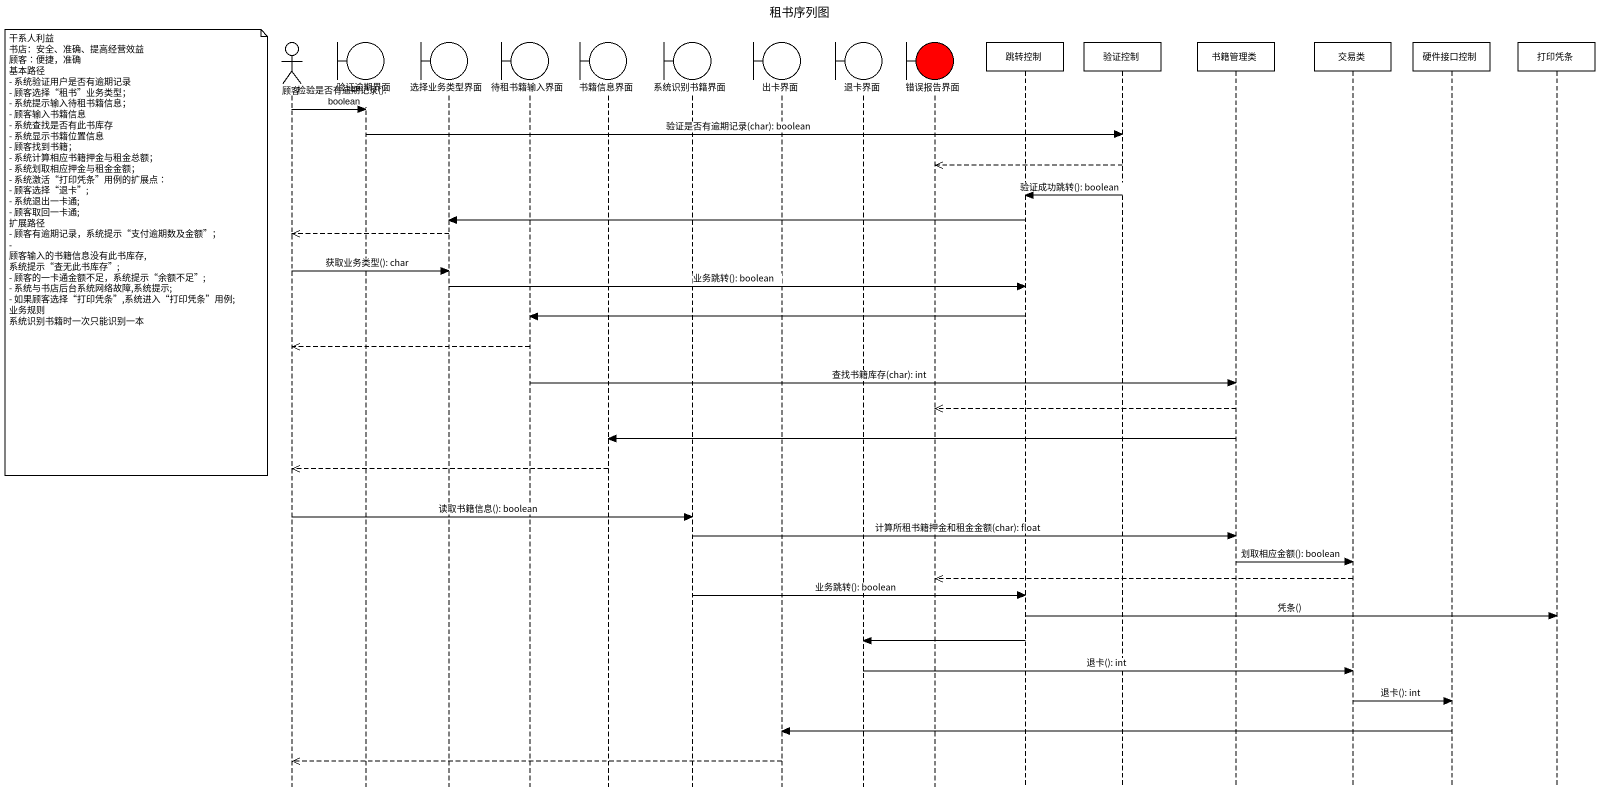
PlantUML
@startuml
title 租书序列图
hide footbox
actor 顾客
boundary 验证逾期界面
boundary 选择业务类型界面
boundary 待租书籍输入界面
boundary 书籍信息界面
boundary 系统识别书籍界面
boundary 出卡界面
boundary 退卡界面
boundary 错误报告界面 #FF0000
participant 跳转控制
participant 验证控制
participant 书籍管理类
participant 交易类
participant 硬件接口控制
participant 打印凭条

顾客 -> 验证逾期界面 : 检验是否有逾期记录(): boolean
验证逾期界面 -> 验证控制 : 验证是否有逾期记录(char): boolean
验证控制 -->> 错误报告界面
验证控制 -> 跳转控制 : 验证成功跳转(): boolean
跳转控制 -> 选择业务类型界面
选择业务类型界面 -->> 顾客
note left of 顾客
  干系人利益
  书店：安全、准确、提高经营效益
  顾客∶便捷，准确
  基本路径
  - 系统验证用户是否有逾期记录
  - 顾客选择“租书”业务类型；
  - 系统提示输入待租书籍信息；
  - 顾客输入书籍信息
  - 系统查找是否有此书库存
  - 系统显示书籍位置信息
  - 顾客找到书籍；
  - 系统计算相应书籍押金与租金总额；
  - 系统划取相应押金与租金金额；
  - 系统激活“打印凭条”用例的扩展点∶
  - 顾客选择“退卡”;
  - 系统退出一卡通;
  - 顾客取回一卡通;
  扩展路径
  - 顾客有逾期记录，系统提示“支付逾期数及金额”；
  - 顾客输入的书籍信息没有此书库存,系统提示“查无此书库存”;
  - 顾客的一卡通金额不足，系统提示“余额不足”;
  - 系统与书店后台系统网络故障,系统提示;
  - 如果顾客选择“打印凭条”,系统进入“打印凭条”用例;
  业务规则
  系统识别书籍时一次只能识别一本
end note
顾客 -> 选择业务类型界面 : 获取业务类型(): char
选择业务类型界面 -> 跳转控制 : 业务跳转(): boolean
跳转控制 -> 待租书籍输入界面
待租书籍输入界面 -->> 顾客
待租书籍输入界面 -> 书籍管理类 : 查找书籍库存(char): int
书籍管理类 -->> 错误报告界面
书籍管理类 -> 书籍信息界面
书籍信息界面 -->> 顾客
顾客 -> 系统识别书籍界面 : 读取书籍信息(): boolean
系统识别书籍界面 -> 书籍管理类 : 计算所租书籍押金和租金金额(char): float
书籍管理类 -> 交易类 : 划取相应金额(): boolean
交易类 -->> 错误报告界面
系统识别书籍界面 -> 跳转控制 : 业务跳转(): boolean
跳转控制 -> 打印凭条 : 凭条()
跳转控制 -> 退卡界面
退卡界面 -> 交易类 : 退卡(): int
交易类 -> 硬件接口控制 : 退卡(): int
硬件接口控制 -> 出卡界面
出卡界面 -->> 顾客
@enduml
